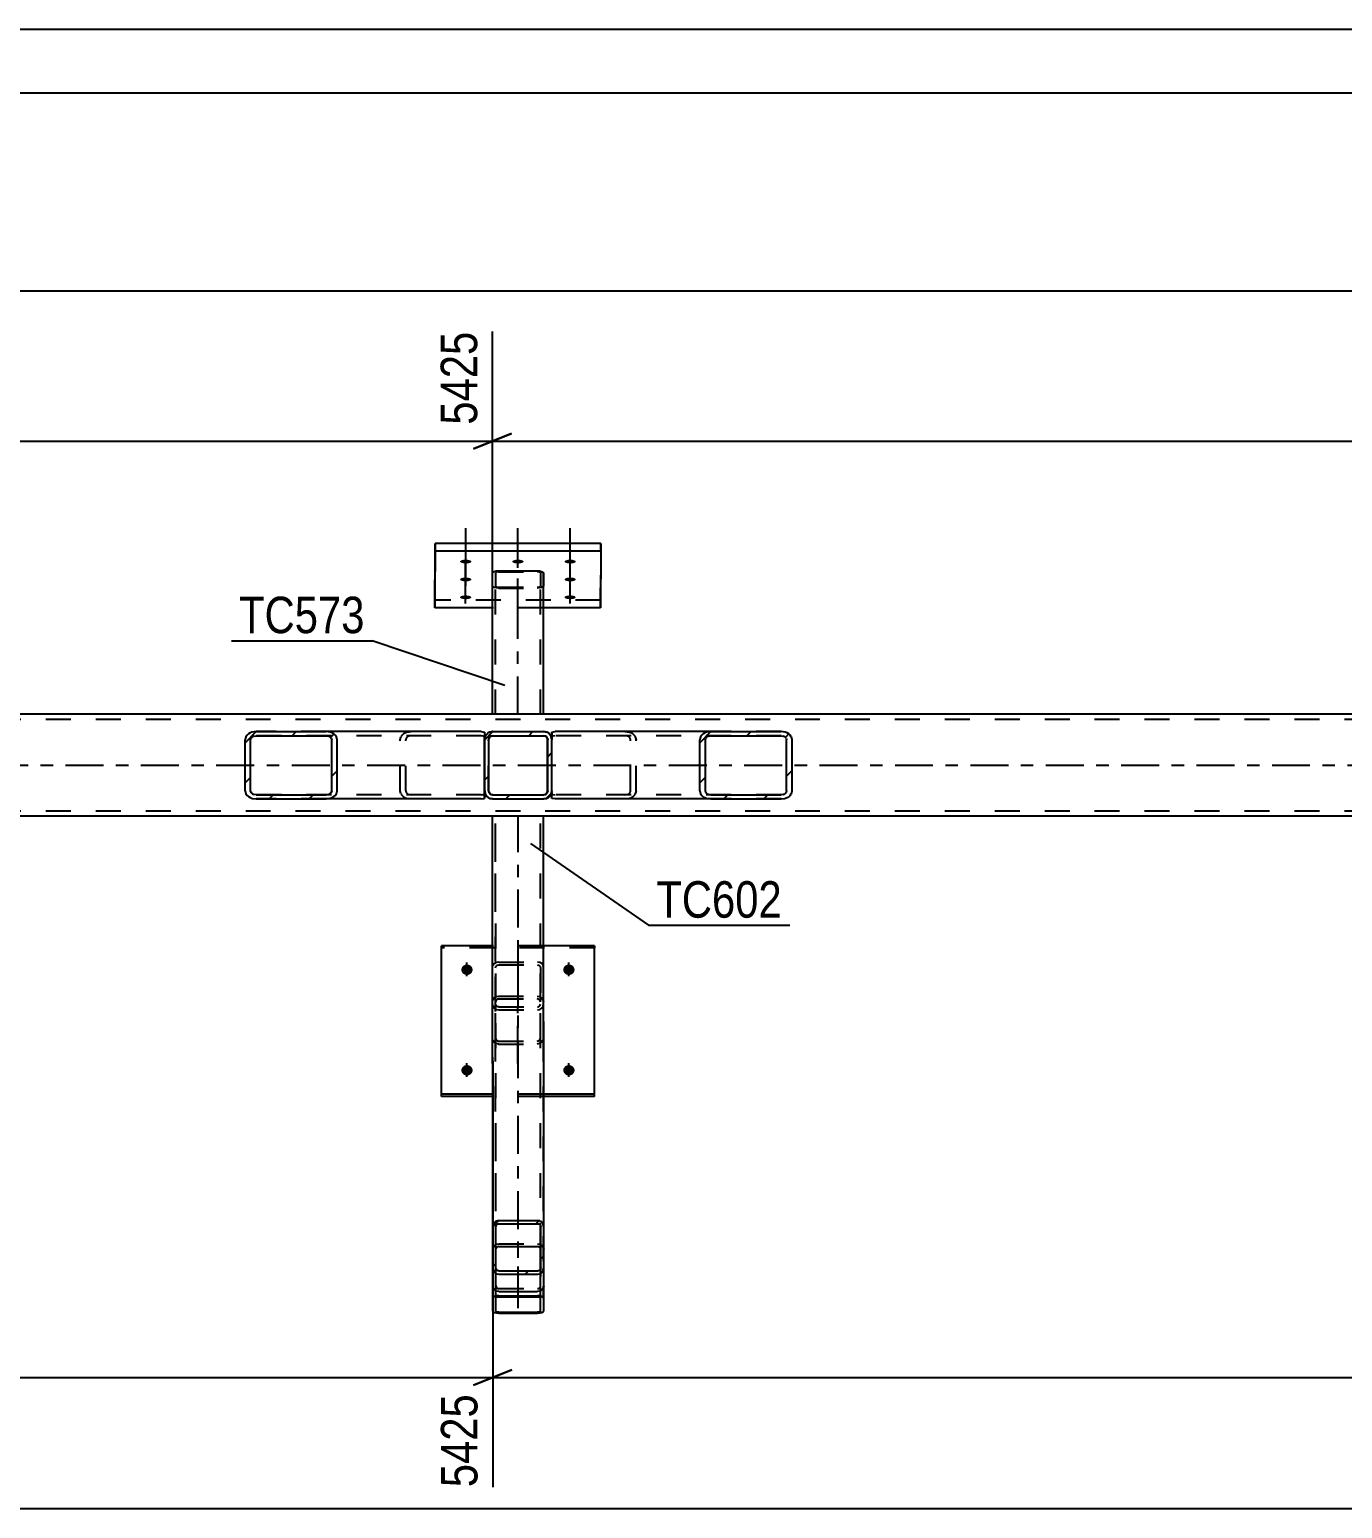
# Model space of a CAD drawing. Header units: millimetres. Extents: x -88 to 753, y -416 to 178.
# Drawn here: x 159 to 262, y 62.1 to 178.2 of the extents above; entities that cross this region are included whole.
import ezdxf

# ---------------------------------------------------------------- set-up
doc = ezdxf.new("R2010")
doc.units = ezdxf.units.MM
doc.linetypes.add('DXK_LINE_DOT2', pattern=[3.9198, 1.9599, -1.9599])
doc.linetypes.add('DXK_LINE_DOT3', pattern=[5.9187, 2.979, -0.9799, 0.9799, -0.9799])
doc.styles.add('Arial Narrow', font='ARIALN.TTF', dxfattribs={"height": 0.2})

# ---------------------------------------------------------------- blocks, each defined once
blk = doc.blocks.new('Unknown-761550090-1163')
at = {"color": 5, "linetype": 'Continuous'}
for p, q in [((752.6, 178.2), (-88.4, 178.2)), ((747.6, 173.2), (-83.4, 173.2))]:
    blk.add_line(p, q, dxfattribs=at)
blk = doc.blocks.new('Part-761550090-5001 - 4868')
at = {"linetype": 'Continuous'}
h = blk.add_hatch(dxfattribs=at)
h.set_pattern_fill('', scale=0.7, style=0, pattern_type=0)
h.set_pattern_definition([(45, (212.4792, 123.0762), (-1.57154, 1.57154), [])])
h.paths.add_polyline_path([(217.98, 123.08), (212.48, 123.08), (212.14, 123.03), (211.86, 122.89), (211.67, 122.68), (211.6, 122.44), (211.6, 118.44), (211.67, 118.19), (211.86, 117.98), (212.14, 117.84), (212.48, 117.8), (217.98, 117.8), (218.31, 117.84), (218.6, 117.98), (218.79, 118.19), (218.86, 118.44), (218.86, 122.44), (218.79, 122.68), (218.6, 122.89), (218.31, 123.03)])
h.paths.add_polyline_path([(218.29, 122.66), (218.38, 122.56), (218.42, 122.44), (218.42, 118.44), (218.38, 118.31), (218.29, 118.21), (218.14, 118.14), (217.98, 118.12), (212.48, 118.12), (212.31, 118.14), (212.17, 118.21), (212.07, 118.31), (212.04, 118.44), (212.04, 122.44), (212.07, 122.56), (212.17, 122.66), (212.31, 122.73), (212.48, 122.76), (217.98, 122.76), (218.14, 122.73)])
at = {"color": 2, "linetype": 'Continuous'}
for p, q in [((199.98, 123.04), (200.24, 123.08)), ((199.98, 123.03), (199.98, 123.04)), ((199.98, 122.89), (199.98, 123.03)), ((199.98, 122.89), (199.98, 122.69)), ((199.98, 122.68), (199.98, 122.89)), ((199.98, 122.69), (199.98, 122.66)), ((199.98, 122.68), (199.98, 122.5)), ((199.98, 122.66), (199.98, 122.56)), ((199.98, 122.56), (199.98, 122.51)), ((212.48, 123.08), (200.24, 123.08)), ((211.67, 122.68), (211.6, 122.44)), ((211.6, 118.44), (211.6, 122.44)), ((212.04, 122.44), (212.07, 122.56)), ((212.04, 118.44), (212.04, 122.44)), ((212.48, 123.08), (212.14, 123.03)), ((212.31, 122.73), (212.48, 122.76)), ((212.48, 123.08), (217.98, 123.08)), ((212.48, 122.76), (217.98, 122.76)), ((218.31, 123.03), (217.98, 123.08)), ((217.98, 122.76), (218.14, 122.73)), ((218.38, 122.56), (218.42, 122.44)), ((218.42, 118.44), (218.42, 122.44)), ((218.86, 122.44), (218.79, 122.68)), ((218.86, 118.44), (218.86, 122.44)), ((199.98, 118.19), (199.98, 118.37)), ((199.98, 118.31), (199.98, 118.36)), ((199.98, 118.31), (199.98, 118.21)), ((199.98, 118.21), (199.98, 118.18)), ((199.98, 117.98), (199.98, 118.19)), ((199.98, 117.98), (199.98, 118.18)), ((199.98, 117.84), (199.98, 117.98)), ((199.98, 117.83), (199.98, 117.84)), ((200.24, 117.8), (199.98, 117.83)), ((212.48, 117.8), (200.24, 117.8)), ((211.6, 118.44), (211.67, 118.19)), ((212.07, 118.31), (212.04, 118.44)), ((212.14, 117.84), (212.48, 117.8)), ((212.48, 118.12), (212.31, 118.14)), ((212.48, 118.12), (217.98, 118.12)), ((212.48, 117.8), (217.98, 117.8)), ((218.14, 118.14), (217.98, 118.12)), ((217.98, 117.8), (218.31, 117.84)), ((218.42, 118.44), (218.38, 118.31)), ((218.79, 118.19), (218.86, 118.44))]:
    blk.add_line(p, q, dxfattribs=at)
at = {"color": 7, "linetype": 'DXK_LINE_DOT2'}
for p, q in [((199.98, 123.04), (199.98, 122.89)), ((200.07, 122.73), (199.98, 122.69)), ((199.98, 122.51), (199.98, 122.44)), ((199.98, 122.5), (199.98, 122.44)), ((199.98, 118.44), (199.98, 122.44)), ((199.98, 118.44), (199.98, 122.44)), ((200.24, 122.76), (200.07, 122.73)), ((217.98, 122.76), (200.24, 122.76)), ((205.73, 123.08), (206.07, 123.03)), ((205.9, 122.73), (205.73, 122.76)), ((206.17, 122.44), (206.14, 122.56)), ((206.17, 118.44), (206.17, 122.44)), ((206.54, 122.68), (206.61, 122.44)), ((206.61, 118.44), (206.61, 122.44)), ((217.98, 123.08), (212.48, 123.08)), ((199.98, 118.36), (199.98, 118.44)), ((199.98, 118.37), (199.98, 118.44)), ((199.98, 118.18), (200.07, 118.14)), ((199.98, 117.84), (199.98, 117.98)), ((199.98, 117.83), (199.98, 117.84)), ((200.07, 118.14), (200.24, 118.12)), ((217.98, 118.12), (200.24, 118.12)), ((205.73, 118.12), (205.9, 118.14)), ((206.07, 117.84), (205.73, 117.8)), ((206.14, 118.31), (206.17, 118.44)), ((206.61, 118.44), (206.54, 118.19)), ((217.98, 117.8), (212.48, 117.8))]:
    blk.add_line(p, q, dxfattribs=at)
for centre, radius, start, end in [((205.8, 122.34), 0.401, 32.4104, 75.4453), ((205.87, 122.25), 0.802, 32.4104, 75.4453), ((205.8, 118.53), 0.401, 284.5547, 327.5896), ((205.87, 118.62), 0.802, 284.5547, 327.5896)]:
    blk.add_arc(centre, radius, start, end, dxfattribs=at)
at = {"color": 2, "linetype": 'Continuous'}
for centre, radius, start, end in [((212.34, 122.25), 0.803, 104.5326, 147.5549), ((212.41, 122.34), 0.401, 104.5326, 147.5549), ((218.04, 122.34), 0.401, 32.4451, 75.4674), ((218.11, 122.25), 0.803, 32.4451, 75.4674), ((212.34, 118.62), 0.803, 212.4451, 255.4674), ((212.41, 118.53), 0.401, 212.4451, 255.4674), ((218.04, 118.53), 0.401, 284.5326, 327.5549), ((218.11, 118.62), 0.803, 284.5326, 327.5549)]:
    blk.add_arc(centre, radius, start, end, dxfattribs=at)
blk = doc.blocks.new('Bolt-761550090-4884 - 4868')
at = {"linetype": 'Continuous'}
for points in [[(201.33, 103.97), (201.24, 103.98), (201.15, 104), (201.07, 104.05), (201, 104.1), (200.95, 104.17), (200.91, 104.25), (200.89, 104.34), (200.89, 104.42), (200.91, 104.51), (200.95, 104.59), (201, 104.66), (201.07, 104.72), (201.15, 104.76), (201.24, 104.79), (201.33, 104.79), (201.42, 104.79), (201.51, 104.76), (201.59, 104.72), (201.66, 104.66), (201.71, 104.59), (201.75, 104.51), (201.77, 104.42), (201.77, 104.34), (201.75, 104.25), (201.71, 104.17), (201.66, 104.1), (201.59, 104.05), (201.51, 104), (201.42, 103.98)], [(201.33, 96.07), (201.24, 96.08), (201.15, 96.11), (201.07, 96.15), (201.01, 96.21), (200.95, 96.28), (200.91, 96.36), (200.89, 96.44), (200.89, 96.53), (200.91, 96.62), (200.95, 96.69), (201.01, 96.76), (201.07, 96.82), (201.15, 96.86), (201.24, 96.89), (201.33, 96.9), (201.42, 96.89), (201.51, 96.86), (201.59, 96.82), (201.66, 96.76), (201.71, 96.69), (201.75, 96.62), (201.77, 96.53), (201.77, 96.44), (201.75, 96.36), (201.71, 96.28), (201.66, 96.21), (201.59, 96.15), (201.51, 96.11), (201.42, 96.08)]]:
    blk.add_hatch(color=1, dxfattribs=at).paths.add_polyline_path(points)
at = {"color": 1, "linetype": 'Continuous'}
for p, q in [((201.33, 103.87), (201.33, 104.94)), ((201.33, 95.98), (201.33, 97.05))]:
    blk.add_line(p, q, dxfattribs=at)
blk = doc.blocks.new('Bolt-761550090-4885 - 4868')
at = {"linetype": 'Continuous'}
for points in [[(193.23, 136.58), (193.32, 136.58), (193.41, 136.57), (193.49, 136.55), (193.56, 136.53), (193.61, 136.51), (193.65, 136.48), (193.67, 136.45), (193.67, 136.41), (193.65, 136.38), (193.61, 136.36), (193.56, 136.33), (193.49, 136.31), (193.41, 136.29), (193.32, 136.28), (193.23, 136.28), (193.14, 136.28), (193.05, 136.29), (192.97, 136.31), (192.91, 136.33), (192.85, 136.36), (192.81, 136.38), (192.79, 136.41), (192.79, 136.45), (192.81, 136.48), (192.85, 136.51), (192.91, 136.53), (192.97, 136.55), (193.05, 136.57), (193.14, 136.58)], [(197.33, 136.58), (197.42, 136.58), (197.51, 136.57), (197.59, 136.55), (197.66, 136.53), (197.71, 136.51), (197.75, 136.48), (197.77, 136.45), (197.77, 136.41), (197.75, 136.38), (197.71, 136.36), (197.66, 136.33), (197.59, 136.31), (197.51, 136.29), (197.42, 136.28), (197.33, 136.28), (197.24, 136.28), (197.15, 136.29), (197.07, 136.31), (197.01, 136.33), (196.95, 136.36), (196.91, 136.38), (196.89, 136.41), (196.89, 136.45), (196.91, 136.48), (196.95, 136.51), (197.01, 136.53), (197.07, 136.55), (197.15, 136.57), (197.24, 136.58)], [(201.43, 136.58), (201.52, 136.58), (201.61, 136.57), (201.69, 136.55), (201.76, 136.53), (201.81, 136.51), (201.85, 136.48), (201.87, 136.45), (201.87, 136.41), (201.85, 136.38), (201.81, 136.36), (201.76, 136.33), (201.69, 136.31), (201.61, 136.29), (201.52, 136.28), (201.43, 136.28), (201.34, 136.28), (201.25, 136.29), (201.17, 136.31), (201.11, 136.33), (201.05, 136.36), (201.01, 136.38), (200.99, 136.41), (200.99, 136.45), (201.01, 136.48), (201.05, 136.51), (201.11, 136.53), (201.17, 136.55), (201.25, 136.57), (201.34, 136.58)], [(193.23, 135.18), (193.32, 135.18), (193.41, 135.17), (193.49, 135.15), (193.56, 135.13), (193.61, 135.1), (193.65, 135.07), (193.67, 135.04), (193.67, 135.01), (193.65, 134.98), (193.61, 134.95), (193.56, 134.93), (193.49, 134.91), (193.41, 134.89), (193.32, 134.88), (193.23, 134.88), (193.14, 134.88), (193.05, 134.89), (192.97, 134.91), (192.9, 134.93), (192.85, 134.95), (192.81, 134.98), (192.79, 135.01), (192.79, 135.04), (192.81, 135.07), (192.85, 135.1), (192.9, 135.13), (192.97, 135.15), (193.05, 135.17), (193.14, 135.18)], [(201.43, 135.18), (201.52, 135.18), (201.61, 135.17), (201.69, 135.15), (201.76, 135.13), (201.81, 135.1), (201.85, 135.07), (201.87, 135.04), (201.87, 135.01), (201.85, 134.98), (201.81, 134.95), (201.76, 134.93), (201.69, 134.91), (201.61, 134.89), (201.52, 134.88), (201.43, 134.88), (201.34, 134.88), (201.25, 134.89), (201.17, 134.91), (201.1, 134.93), (201.05, 134.95), (201.01, 134.98), (200.99, 135.01), (200.99, 135.04), (201.01, 135.07), (201.05, 135.1), (201.1, 135.13), (201.17, 135.15), (201.25, 135.17), (201.34, 135.18)], [(193.22, 133.78), (193.32, 133.77), (193.4, 133.76), (193.48, 133.75), (193.55, 133.73), (193.61, 133.7), (193.64, 133.67), (193.66, 133.64), (193.66, 133.61), (193.64, 133.58), (193.61, 133.55), (193.55, 133.53), (193.48, 133.5), (193.4, 133.49), (193.32, 133.48), (193.22, 133.48), (193.13, 133.48), (193.05, 133.49), (192.97, 133.5), (192.9, 133.53), (192.84, 133.55), (192.81, 133.58), (192.79, 133.61), (192.79, 133.64), (192.81, 133.67), (192.84, 133.7), (192.9, 133.73), (192.97, 133.75), (193.05, 133.76), (193.13, 133.77)], [(201.42, 133.78), (201.52, 133.77), (201.6, 133.76), (201.68, 133.75), (201.75, 133.73), (201.81, 133.7), (201.84, 133.67), (201.86, 133.64), (201.86, 133.61), (201.84, 133.58), (201.81, 133.55), (201.75, 133.53), (201.68, 133.5), (201.6, 133.49), (201.52, 133.48), (201.42, 133.48), (201.33, 133.48), (201.25, 133.49), (201.17, 133.5), (201.1, 133.53), (201.04, 133.55), (201.01, 133.58), (200.99, 133.61), (200.99, 133.64), (201.01, 133.67), (201.04, 133.7), (201.1, 133.73), (201.17, 133.75), (201.25, 133.76), (201.33, 133.77)]]:
    blk.add_hatch(color=1, dxfattribs=at).paths.add_polyline_path(points)
at = {"color": 1, "linetype": 'Continuous'}
for p, q in [((193.23, 135.94), (193.23, 139.06)), ((197.33, 135.94), (197.33, 139.06)), ((201.43, 135.94), (201.43, 139.06)), ((193.23, 134.54), (193.23, 137.66)), ((201.43, 134.54), (201.43, 137.66)), ((193.22, 133.14), (193.22, 136.26)), ((201.42, 133.14), (201.42, 136.26))]:
    blk.add_line(p, q, dxfattribs=at)
at = {"color": 1, "linetype": 'DXK_LINE_DOT2'}
blk.add_line((197.32, 133.14), (197.32, 136.26), dxfattribs=at)
blk = doc.blocks.new('Part-761550090-4952 - 4868')
at = {"color": 2, "linetype": 'Continuous'}
for p, q in [((195.33, 135.55), (195.37, 135.61)), ((195.33, 124.44), (195.33, 135.55)), ((195.33, 134.51), (195.33, 135.55)), ((195.37, 135.61), (195.47, 135.66)), ((195.47, 135.66), (195.63, 135.7)), ((195.63, 135.7), (195.81, 135.71)), ((195.81, 135.71), (198.85, 135.71)), ((198.85, 135.71), (199.03, 135.7)), ((199.03, 135.7), (199.19, 135.66)), ((199.19, 135.66), (199.29, 135.61)), ((199.29, 135.61), (199.33, 135.55)), ((199.33, 124.44), (199.33, 135.55)), ((195.33, 124.44), (195.33, 134.51))]:
    blk.add_line(p, q, dxfattribs=at)
at = {"color": 7, "linetype": 'DXK_LINE_DOT2'}
for p, q in [((195.59, 135.58), (195.57, 135.55)), ((195.57, 124.44), (195.57, 135.55)), ((195.57, 135.55), (195.57, 134.51)), ((195.64, 135.61), (195.59, 135.58)), ((195.72, 135.62), (195.64, 135.61)), ((195.81, 135.63), (195.72, 135.62)), ((195.81, 135.63), (198.85, 135.63)), ((198.94, 135.62), (198.85, 135.63)), ((199.02, 135.61), (198.94, 135.62)), ((199.07, 135.58), (199.02, 135.61)), ((199.09, 135.55), (199.07, 135.58)), ((199.09, 124.44), (199.09, 135.55)), ((199.09, 135.55), (199.09, 134.51)), ((199.33, 135.55), (199.33, 134.51)), ((195.36, 134.45), (195.33, 134.51)), ((195.47, 134.39), (195.36, 134.45)), ((195.62, 134.36), (195.47, 134.39)), ((195.57, 124.44), (195.57, 134.51)), ((195.57, 134.51), (195.58, 134.48)), ((195.58, 134.48), (195.64, 134.45)), ((195.81, 134.34), (195.62, 134.36)), ((195.64, 134.45), (195.71, 134.43)), ((195.71, 134.43), (195.81, 134.43)), ((195.81, 134.43), (198.85, 134.43)), ((195.81, 134.34), (198.85, 134.34)), ((198.85, 134.43), (198.94, 134.43)), ((199.03, 134.36), (198.85, 134.34)), ((198.94, 134.43), (199.02, 134.45)), ((199.02, 134.45), (199.03, 134.46)), ((199.03, 134.46), (199.07, 134.48)), ((199.19, 134.39), (199.03, 134.36)), ((199.07, 134.48), (199.09, 134.51)), ((199.09, 124.44), (199.09, 134.51)), ((199.29, 134.45), (199.19, 134.39)), ((199.33, 134.51), (199.29, 134.45)), ((199.33, 124.44), (199.33, 134.51)), ((199.33, 124.44), (195.33, 124.44)), ((199.33, 124.44), (199.33, 124.44))]:
    blk.add_line(p, q, dxfattribs=at)
at = {"color": 7, "linetype": 'DXK_LINE_DOT3'}
blk.add_line((197.33, 124.44), (197.33, 135.03), dxfattribs=at)
blk = doc.blocks.new('Part-761550090-4903 - 4868')
at = {"color": 2, "linetype": 'Continuous'}
for p, q in [((565.98, 124.44), (-16.86, 124.44)), ((565.98, 116.44), (-16.86, 116.44))]:
    blk.add_line(p, q, dxfattribs=at)
at = {"color": 7, "linetype": 'DXK_LINE_DOT2'}
for p, q in [((565.98, 124.04), (-21.67, 124.04)), ((565.98, 116.84), (-21.67, 116.84))]:
    blk.add_line(p, q, dxfattribs=at)
at = {"color": 7, "linetype": 'DXK_LINE_DOT3'}
blk.add_line((-21.66, 120.44), (565.98, 120.44), dxfattribs=at)
blk = doc.blocks.new('Bolt-761550090-4912 - 4868')
at = {"linetype": 'Continuous'}
for points in [[(193.33, 103.97), (193.24, 103.98), (193.15, 104), (193.07, 104.05), (193, 104.1), (192.95, 104.17), (192.91, 104.25), (192.89, 104.34), (192.89, 104.42), (192.91, 104.51), (192.95, 104.59), (193, 104.66), (193.07, 104.72), (193.15, 104.76), (193.24, 104.79), (193.33, 104.79), (193.42, 104.79), (193.51, 104.76), (193.59, 104.72), (193.66, 104.66), (193.71, 104.59), (193.75, 104.51), (193.77, 104.42), (193.77, 104.34), (193.75, 104.25), (193.71, 104.17), (193.66, 104.1), (193.59, 104.05), (193.51, 104), (193.42, 103.98)], [(193.33, 96.07), (193.24, 96.08), (193.15, 96.11), (193.07, 96.15), (193.01, 96.21), (192.95, 96.28), (192.91, 96.36), (192.89, 96.44), (192.89, 96.53), (192.91, 96.62), (192.95, 96.69), (193.01, 96.76), (193.07, 96.82), (193.15, 96.86), (193.24, 96.89), (193.33, 96.9), (193.42, 96.89), (193.51, 96.86), (193.59, 96.82), (193.66, 96.76), (193.71, 96.69), (193.75, 96.62), (193.77, 96.53), (193.77, 96.44), (193.75, 96.36), (193.71, 96.28), (193.66, 96.21), (193.59, 96.15), (193.51, 96.11), (193.42, 96.08)]]:
    blk.add_hatch(color=1, dxfattribs=at).paths.add_polyline_path(points)
at = {"color": 1, "linetype": 'Continuous'}
for p, q in [((193.33, 103.87), (193.33, 104.94)), ((193.33, 95.98), (193.33, 97.05))]:
    blk.add_line(p, q, dxfattribs=at)
blk = doc.blocks.new('Part-761550090-4922 - 4868')
at = {"color": 2, "linetype": 'Continuous'}
for p, q in [((191.33, 94.61), (191.33, 106.26)), ((195.34, 106.26), (191.33, 106.26)), ((191.33, 94.61), (191.33, 106.1)), ((203.33, 106.26), (199.34, 106.26)), ((203.33, 94.61), (203.33, 106.26)), ((191.33, 94.44), (191.33, 94.61)), ((195.35, 94.61), (191.33, 94.61)), ((195.35, 94.44), (191.33, 94.44)), ((203.33, 94.61), (199.35, 94.61)), ((203.33, 94.44), (199.35, 94.44)), ((203.33, 94.44), (203.33, 94.61))]:
    blk.add_line(p, q, dxfattribs=at)
at = {"color": 7, "linetype": 'DXK_LINE_DOT2'}
for p, q in [((191.33, 106.1), (191.33, 106.26)), ((203.33, 106.1), (191.33, 106.1)), ((199.34, 106.26), (195.34, 106.26)), ((203.33, 106.26), (203.33, 106.1)), ((203.33, 94.44), (203.33, 106.1)), ((191.33, 94.44), (191.33, 94.61)), ((199.35, 94.61), (195.35, 94.61)), ((199.35, 94.44), (195.35, 94.44))]:
    blk.add_line(p, q, dxfattribs=at)
blk = doc.blocks.new('Part-761550090-4993 - 4868')
at = {"linetype": 'Continuous'}
h = blk.add_hatch(dxfattribs=at)
h.set_pattern_fill('', scale=0.7, style=0, pattern_type=0)
h.set_pattern_definition([(45, (195.8377, 84.6924), (-1.5715, 1.5715), [])])
h.paths.add_polyline_path([(198.88, 84.69), (195.84, 84.69), (195.65, 84.65), (195.5, 84.54), (195.39, 84.38), (195.36, 84.19), (195.36, 80.98), (195.39, 80.79), (195.5, 80.62), (195.65, 80.51), (195.84, 80.47), (198.88, 80.47), (199.06, 80.51), (199.22, 80.62), (199.32, 80.79), (199.36, 80.98), (199.36, 84.19), (199.32, 84.38), (199.22, 84.55), (199.06, 84.66)])
h.paths.add_polyline_path([(199.05, 84.37), (199.1, 84.28), (199.12, 84.19), (199.12, 80.98), (199.1, 80.88), (199.05, 80.8), (198.97, 80.75), (198.88, 80.73), (195.84, 80.73), (195.75, 80.75), (195.67, 80.8), (195.62, 80.88), (195.6, 80.98), (195.6, 84.19), (195.62, 84.28), (195.67, 84.37), (195.75, 84.42), (195.84, 84.44), (198.88, 84.44), (198.97, 84.42)])
at = {"color": 2, "linetype": 'Continuous'}
for p, q in [((195.35, 82.42), (195.36, 84.19)), ((195.39, 84.38), (195.36, 84.19)), ((195.36, 80.98), (195.36, 84.19)), ((195.6, 84.19), (195.62, 84.28)), ((195.6, 80.98), (195.6, 84.19)), ((195.62, 84.28), (195.67, 84.37)), ((195.84, 84.69), (195.65, 84.65)), ((195.67, 84.37), (195.75, 84.42)), ((195.75, 84.42), (195.84, 84.44)), ((195.84, 84.69), (198.88, 84.69)), ((195.84, 84.44), (198.88, 84.44)), ((199.06, 84.66), (198.88, 84.69)), ((198.88, 84.44), (198.97, 84.42)), ((198.97, 84.42), (199.05, 84.37)), ((199.05, 84.37), (199.1, 84.28)), ((199.1, 84.28), (199.12, 84.19)), ((199.11, 82.42), (199.12, 84.19)), ((199.12, 80.98), (199.12, 84.19)), ((199.36, 84.19), (199.32, 84.38)), ((199.36, 80.98), (199.36, 84.19)), ((195.6, 82.45), (195.61, 82.51)), ((195.66, 82.58), (195.61, 82.51)), ((195.74, 82.63), (195.66, 82.58)), ((195.83, 82.65), (195.74, 82.63)), ((195.83, 82.65), (198.87, 82.65)), ((198.96, 82.63), (198.87, 82.65)), ((199.04, 82.58), (198.96, 82.63)), ((199.09, 82.51), (199.04, 82.58)), ((199.11, 82.42), (199.09, 82.51)), ((195.35, 79.56), (195.35, 82.42)), ((199.11, 80.95), (199.11, 82.42)), ((195.35, 79.56), (195.36, 80.98)), ((195.36, 80.98), (195.39, 80.79)), ((195.62, 80.88), (195.6, 80.98)), ((195.67, 80.8), (195.62, 80.88)), ((195.65, 80.51), (195.84, 80.47)), ((195.75, 80.75), (195.67, 80.8)), ((195.84, 80.73), (195.75, 80.75)), ((195.84, 80.73), (198.88, 80.73)), ((195.84, 80.47), (198.88, 80.47)), ((198.97, 80.75), (198.88, 80.73)), ((198.88, 80.47), (199.06, 80.51)), ((199.05, 80.8), (198.97, 80.75)), ((199.1, 80.88), (199.05, 80.8)), ((199.12, 80.98), (199.1, 80.88)), ((199.32, 80.79), (199.36, 80.98)), ((199.35, 79.56), (199.36, 80.98)), ((195.39, 79.39), (195.35, 79.56)), ((195.49, 79.24), (195.39, 79.39)), ((195.65, 79.14), (195.49, 79.24)), ((195.83, 79.11), (195.65, 79.14)), ((195.83, 79.11), (198.87, 79.11)), ((199.06, 79.14), (198.87, 79.11)), ((199.21, 79.24), (199.06, 79.14)), ((199.32, 79.39), (199.21, 79.24)), ((199.35, 79.56), (199.32, 79.39))]:
    blk.add_line(p, q, dxfattribs=at)
at = {"color": 7, "linetype": 'DXK_LINE_DOT2'}
for p, q in [((195.59, 82.42), (195.6, 84.19)), ((199.35, 82.42), (199.36, 84.19)), ((195.35, 82.42), (195.39, 82.59)), ((195.39, 82.59), (195.49, 82.74)), ((195.49, 82.74), (195.65, 82.84)), ((195.59, 82.42), (195.6, 82.45)), ((195.65, 82.84), (195.83, 82.87)), ((195.83, 82.87), (198.87, 82.87)), ((198.87, 82.87), (199.06, 82.84)), ((199.06, 82.84), (199.21, 82.74)), ((199.21, 82.74), (199.32, 82.59)), ((199.32, 82.59), (199.35, 82.42)), ((195.59, 79.56), (195.59, 82.42)), ((199.35, 79.56), (199.35, 82.42)), ((195.59, 79.56), (195.6, 80.98)), ((199.11, 79.56), (199.12, 80.98)), ((199.11, 79.56), (199.11, 80.95)), ((195.59, 79.56), (195.61, 79.48)), ((195.61, 79.48), (195.66, 79.4)), ((195.66, 79.4), (195.74, 79.35)), ((195.74, 79.35), (195.83, 79.34)), ((195.83, 79.34), (198.87, 79.34)), ((198.87, 79.34), (198.96, 79.35)), ((198.96, 79.35), (199.04, 79.4)), ((199.04, 79.4), (199.09, 79.48)), ((199.09, 79.48), (199.11, 79.56))]:
    blk.add_line(p, q, dxfattribs=at)
at = {"color": 7, "linetype": 'DXK_LINE_DOT3'}
blk.add_line((197.34, 77.81), (197.36, 82.58), dxfattribs=at)
at = {"color": 2, "linetype": 'Continuous'}
for centre, start, end in [((195.86, 84.2), 114.0727, 158.999), ((198.86, 84.2), 21.0049, 65.9636), ((195.86, 80.96), 201.0049, 245.9636), ((198.86, 80.96), 294.0727, 338.999)]:
    blk.add_arc(centre, 0.494, start, end, dxfattribs=at)
blk = doc.blocks.new('Part-761550090-5004 - 4868')
at = {"linetype": 'Continuous'}
h = blk.add_hatch(dxfattribs=at)
h.set_pattern_fill('', scale=0.7, style=0, pattern_type=0)
h.set_pattern_definition([(45, (176.7836, 123.0762), (-1.57154, 1.57154), [])])
h.paths.add_polyline_path([(182.27, 123.08), (176.78, 123.08), (176.45, 123.03), (176.16, 122.89), (175.97, 122.68), (175.91, 122.44), (175.91, 118.44), (175.97, 118.19), (176.16, 117.98), (176.45, 117.84), (176.78, 117.8), (182.27, 117.8), (182.6, 117.84), (182.89, 117.98), (183.08, 118.19), (183.15, 118.44), (183.15, 122.44), (183.08, 122.68), (182.89, 122.89), (182.6, 123.03)])
h.paths.add_polyline_path([(182.58, 122.66), (182.67, 122.56), (182.71, 122.44), (182.71, 118.44), (182.67, 118.31), (182.58, 118.21), (182.44, 118.14), (182.27, 118.12), (176.78, 118.12), (176.62, 118.14), (176.47, 118.21), (176.38, 118.31), (176.34, 118.44), (176.34, 122.44), (176.38, 122.56), (176.47, 122.66), (176.62, 122.73), (176.78, 122.76), (182.27, 122.76), (182.44, 122.73)])
at = {"color": 2, "linetype": 'Continuous'}
for p, q in [((175.97, 122.68), (175.91, 122.44)), ((175.91, 118.44), (175.91, 122.44)), ((176.34, 122.44), (176.38, 122.56)), ((176.34, 118.44), (176.34, 122.44)), ((176.78, 123.08), (176.45, 123.03)), ((176.62, 122.73), (176.78, 122.76)), ((176.78, 123.08), (182.27, 123.08)), ((176.78, 122.76), (182.27, 122.76)), ((194.45, 123.08), (182.27, 123.08)), ((182.6, 123.03), (182.27, 123.08)), ((182.27, 122.76), (182.44, 122.73)), ((182.67, 122.56), (182.71, 122.44)), ((182.71, 118.44), (182.71, 122.44)), ((183.15, 122.44), (183.08, 122.68)), ((183.15, 118.44), (183.15, 122.44)), ((194.45, 123.08), (194.7, 123.04)), ((194.7, 123.04), (194.7, 123.03)), ((194.7, 123.03), (194.7, 122.89)), ((194.7, 122.89), (194.7, 122.68)), ((194.7, 122.68), (194.7, 122.44)), ((194.7, 118.44), (194.7, 122.44)), ((175.91, 118.44), (175.97, 118.19)), ((176.38, 118.31), (176.34, 118.44)), ((176.45, 117.84), (176.78, 117.8)), ((176.78, 118.12), (176.62, 118.14)), ((176.78, 118.12), (182.27, 118.12)), ((176.78, 117.8), (182.27, 117.8)), ((182.44, 118.14), (182.27, 118.12)), ((182.27, 117.8), (182.6, 117.84)), ((194.45, 117.8), (182.27, 117.8)), ((182.71, 118.44), (182.67, 118.31)), ((183.08, 118.19), (183.15, 118.44)), ((194.45, 117.8), (194.7, 117.83)), ((194.7, 118.44), (194.7, 118.19)), ((194.7, 118.19), (194.7, 117.98)), ((194.7, 117.98), (194.7, 117.84)), ((194.7, 117.84), (194.7, 117.83))]:
    blk.add_line(p, q, dxfattribs=at)
at = {"color": 7, "linetype": 'DXK_LINE_DOT2'}
for p, q in [((182.27, 123.08), (176.78, 123.08)), ((194.45, 122.76), (176.78, 122.76)), ((188.08, 122.44), (188.14, 122.68)), ((188.08, 118.44), (188.08, 122.44)), ((188.55, 122.56), (188.52, 122.44)), ((188.52, 118.44), (188.52, 122.44)), ((188.62, 123.03), (188.96, 123.08)), ((188.96, 122.76), (188.79, 122.73)), ((194.61, 122.73), (194.45, 122.76)), ((194.7, 122.69), (194.61, 122.73)), ((194.7, 123.04), (194.7, 122.69)), ((194.7, 122.68), (194.7, 122.69)), ((194.7, 122.66), (194.7, 122.68)), ((194.7, 122.56), (194.7, 122.66)), ((194.7, 122.44), (194.7, 122.56)), ((194.7, 118.44), (194.7, 122.44)), ((194.45, 118.12), (176.78, 118.12)), ((182.27, 117.8), (176.78, 117.8)), ((188.14, 118.19), (188.08, 118.44)), ((188.52, 118.44), (188.55, 118.31)), ((188.96, 117.8), (188.62, 117.84)), ((188.79, 118.14), (188.96, 118.12)), ((194.45, 118.12), (194.61, 118.14)), ((194.61, 118.14), (194.7, 118.18)), ((194.7, 118.31), (194.7, 118.44)), ((194.7, 118.21), (194.7, 118.31)), ((194.7, 118.18), (194.7, 118.21)), ((194.7, 117.83), (194.7, 118.18))]:
    blk.add_line(p, q, dxfattribs=at)
at = {"color": 2, "linetype": 'Continuous'}
for centre, radius, start, end in [((176.65, 122.25), 0.801, 104.5768, 147.6241), ((176.72, 122.34), 0.401, 104.5768, 147.6241), ((182.34, 122.34), 0.401, 32.3759, 75.4232), ((182.4, 122.25), 0.801, 32.3759, 75.4232), ((176.65, 118.62), 0.801, 212.3759, 255.4232), ((176.72, 118.53), 0.401, 212.3759, 255.4232), ((182.34, 118.53), 0.401, 284.5768, 327.6241), ((182.4, 118.62), 0.801, 284.5768, 327.6241)]:
    blk.add_arc(centre, radius, start, end, dxfattribs=at)
at = {"color": 7, "linetype": 'DXK_LINE_DOT2'}
for centre, radius, start, end in [((188.82, 122.25), 0.802, 104.5547, 147.5895), ((188.89, 122.34), 0.401, 104.5547, 147.5895), ((188.82, 118.62), 0.802, 212.4105, 255.4453), ((188.89, 118.53), 0.401, 212.4105, 255.4453)]:
    blk.add_arc(centre, radius, start, end, dxfattribs=at)
blk = doc.blocks.new('Part-761550090-4975 - 4868')
at = {"linetype": 'Continuous'}
h = blk.add_hatch(dxfattribs=at)
h.set_pattern_fill('', scale=0.7, style=0, pattern_type=0)
h.set_pattern_definition([(45, (195.3584, 123.0762), (-1.57154, 1.57154), [])])
h.paths.add_polyline_path([(199.36, 123.08), (195.36, 123.08), (195.11, 123.03), (194.91, 122.89), (194.77, 122.68), (194.72, 122.44), (194.72, 118.44), (194.77, 118.19), (194.91, 117.98), (195.11, 117.84), (195.36, 117.8), (199.36, 117.8), (199.6, 117.84), (199.81, 117.98), (199.95, 118.19), (200, 118.44), (200, 122.44), (199.95, 122.68), (199.81, 122.89), (199.6, 123.03)])
h.paths.add_polyline_path([(199.58, 122.66), (199.65, 122.56), (199.68, 122.44), (199.68, 118.44), (199.65, 118.31), (199.58, 118.21), (199.48, 118.14), (199.36, 118.12), (195.36, 118.12), (195.24, 118.14), (195.13, 118.21), (195.06, 118.31), (195.04, 118.44), (195.04, 122.44), (195.06, 122.56), (195.13, 122.66), (195.24, 122.73), (195.36, 122.76), (199.36, 122.76), (199.48, 122.73)])
at = {"color": 2, "linetype": 'Continuous'}
for p, q in [((194.7, 122.44), (194.75, 122.68)), ((194.7, 122.44), (194.72, 122.44)), ((194.77, 122.68), (194.72, 122.44)), ((194.72, 118.44), (194.72, 122.44)), ((195.04, 122.44), (195.06, 122.56)), ((195.04, 118.44), (195.04, 122.44)), ((195.1, 123.03), (195.34, 123.08)), ((195.36, 123.08), (195.11, 123.03)), ((195.24, 122.73), (195.36, 122.76)), ((195.34, 123.08), (195.36, 123.08)), ((195.36, 123.08), (195.34, 123.08)), ((195.36, 123.08), (199.36, 123.08)), ((195.36, 122.76), (199.36, 122.76)), ((199.47, 122.73), (199.34, 122.76)), ((199.6, 123.03), (199.36, 123.08)), ((199.36, 122.76), (199.48, 122.73)), ((199.66, 122.44), (199.64, 122.56)), ((199.65, 122.56), (199.68, 122.44)), ((199.66, 122.44), (199.68, 122.44)), ((199.66, 118.44), (199.66, 122.44)), ((199.68, 118.44), (199.68, 122.44)), ((200, 122.44), (199.95, 122.68)), ((200, 118.44), (200, 122.44)), ((194.7, 118.44), (194.72, 118.44)), ((194.75, 118.19), (194.7, 118.43)), ((194.72, 118.44), (194.77, 118.19)), ((195.06, 118.31), (195.04, 118.44)), ((195.34, 117.8), (195.1, 117.84)), ((195.11, 117.84), (195.36, 117.8)), ((195.36, 118.12), (195.24, 118.14)), ((195.34, 117.8), (195.36, 117.8)), ((195.36, 117.8), (195.34, 117.8)), ((195.36, 118.12), (199.36, 118.12)), ((195.36, 117.8), (199.36, 117.8)), ((199.34, 118.12), (199.47, 118.14)), ((199.48, 118.14), (199.36, 118.12)), ((199.36, 117.8), (199.6, 117.84)), ((199.64, 118.31), (199.66, 118.44)), ((199.68, 118.44), (199.65, 118.31)), ((199.66, 118.44), (199.68, 118.44)), ((199.95, 118.19), (200, 118.44))]:
    blk.add_line(p, q, dxfattribs=at)
at = {"color": 7, "linetype": 'DXK_LINE_DOT2'}
for p, q in [((194.7, 122.44), (194.7, 122.44)), ((194.7, 118.44), (194.7, 122.44)), ((194.7, 122.44), (194.7, 122.44)), ((195.05, 122.56), (195.02, 122.44)), ((195.02, 122.44), (195.04, 122.44)), ((195.02, 118.44), (195.02, 122.44)), ((195.34, 122.76), (195.22, 122.73)), ((195.34, 122.76), (195.36, 122.76)), ((195.34, 122.76), (199.34, 122.76)), ((195.36, 123.08), (199.36, 123.08)), ((199.34, 123.08), (199.59, 123.03)), ((199.34, 122.76), (199.36, 122.76)), ((199.94, 122.68), (199.98, 122.44)), ((199.98, 118.44), (199.98, 122.44)), ((199.98, 122.44), (200, 122.44)), ((194.7, 118.44), (194.7, 118.44)), ((194.7, 118.43), (194.7, 118.44)), ((195.02, 118.44), (195.04, 118.44)), ((195.02, 118.44), (195.05, 118.31)), ((195.22, 118.14), (195.34, 118.12)), ((195.34, 118.12), (195.36, 118.12)), ((195.34, 118.12), (199.34, 118.12)), ((195.36, 117.8), (199.36, 117.8)), ((199.34, 118.12), (199.36, 118.12)), ((199.59, 117.84), (199.34, 117.8)), ((199.98, 118.44), (199.94, 118.19)), ((199.98, 118.44), (200, 118.44))]:
    blk.add_line(p, q, dxfattribs=at)
at = {"color": 2, "linetype": 'Continuous'}
for centre, radius, start, end in [((195.34, 122.44), 0.64, 112.5, 157.5), ((195.36, 122.44), 0.64, 112.5, 157.5), ((195.36, 122.44), 0.32, 112.5, 157.5), ((199.34, 122.44), 0.32, 22.5, 67.5), ((199.36, 122.44), 0.32, 22.5, 67.5), ((199.36, 122.44), 0.64, 22.5, 67.5), ((195.34, 118.44), 0.64, 202.5, 247.5), ((195.36, 118.44), 0.64, 202.5, 247.5), ((195.36, 118.44), 0.32, 202.5, 247.5), ((199.34, 118.44), 0.32, 292.5, 337.5), ((199.36, 118.44), 0.32, 292.5, 337.5), ((199.36, 118.44), 0.64, 292.5, 337.5)]:
    blk.add_arc(centre, radius, start, end, dxfattribs=at)
at = {"color": 7, "linetype": 'DXK_LINE_DOT2'}
for centre, radius, start, end in [((195.34, 122.44), 0.32, 112.5, 157.5), ((199.34, 122.44), 0.64, 22.5, 67.5), ((195.34, 118.44), 0.32, 202.5, 247.5), ((199.34, 118.44), 0.64, 292.5, 337.5)]:
    blk.add_arc(centre, radius, start, end, dxfattribs=at)
blk = doc.blocks.new('Part-761550090-4980 - 4868')
at = {"color": 2, "linetype": 'Continuous'}
for p, q in [((190.83, 137.85), (190.82, 133.41)), ((190.82, 132.81), (190.84, 137.25)), ((203.83, 137.85), (190.83, 137.85)), ((190.84, 137.25), (190.83, 137.85)), ((203.84, 137.25), (190.84, 137.25)), ((203.84, 137.25), (203.82, 132.81)), ((203.83, 137.85), (203.84, 137.25)), ((190.82, 133.41), (190.82, 132.81)), ((195.33, 132.81), (190.82, 132.81)), ((203.82, 132.81), (199.33, 132.81))]:
    blk.add_line(p, q, dxfattribs=at)
at = {"color": 7, "linetype": 'DXK_LINE_DOT2'}
for p, q in [((203.82, 133.41), (203.83, 137.85)), ((203.82, 133.41), (190.82, 133.41)), ((199.33, 132.81), (195.33, 132.81)), ((203.82, 132.81), (203.82, 133.41))]:
    blk.add_line(p, q, dxfattribs=at)
blk = doc.blocks.new('Part-761550090-4982 - 4868')
at = {"color": 7, "linetype": 'DXK_LINE_DOT3'}
blk.add_line((197.32, 97.01), (197.35, 106.53), dxfattribs=at)
at = {"color": 2, "linetype": 'Continuous'}
for p, q in [((195.33, 101.86), (195.34, 104.54)), ((195.34, 104.54), (195.34, 104.57)), ((195.34, 101.69), (195.34, 104.54)), ((195.33, 99.01), (195.34, 101.69)), ((195.34, 101.66), (195.34, 101.69))]:
    blk.add_line(p, q, dxfattribs=at)
at = {"color": 7, "linetype": 'DXK_LINE_DOT2'}
for p, q in [((195.34, 104.57), (195.37, 104.72)), ((195.48, 104.86), (195.37, 104.72)), ((195.63, 104.96), (195.48, 104.86)), ((195.57, 101.86), (195.58, 104.54)), ((195.58, 104.54), (195.6, 104.63)), ((195.58, 101.69), (195.58, 104.54)), ((195.6, 104.63), (195.65, 104.7)), ((195.82, 104.99), (195.63, 104.96)), ((195.65, 104.7), (195.73, 104.75)), ((195.73, 104.75), (195.82, 104.77)), ((195.82, 104.99), (195.82, 104.99)), ((195.82, 104.99), (198.86, 104.99)), ((195.82, 104.77), (195.82, 104.77)), ((195.82, 104.77), (198.86, 104.77)), ((199.04, 104.96), (198.86, 104.99)), ((198.86, 104.77), (198.86, 104.77)), ((198.86, 104.77), (198.95, 104.75)), ((198.95, 104.75), (199.03, 104.7)), ((199.03, 104.7), (199.08, 104.63)), ((199.2, 104.86), (199.04, 104.96)), ((199.08, 104.63), (199.1, 104.54)), ((199.09, 101.86), (199.1, 104.54)), ((199.1, 104.54), (199.1, 101.69)), ((199.3, 104.72), (199.2, 104.86)), ((199.34, 104.54), (199.3, 104.72)), ((199.33, 101.86), (199.34, 104.54)), ((199.34, 101.69), (199.34, 104.54)), ((195.47, 102.18), (195.63, 102.28)), ((195.63, 102.28), (195.81, 102.31)), ((195.81, 102.31), (198.85, 102.31)), ((198.85, 102.31), (199.03, 102.28)), ((199.03, 102.28), (199.19, 102.18)), ((195.33, 101.86), (195.37, 102.03)), ((195.33, 99), (195.33, 101.86)), ((195.38, 101.51), (195.34, 101.66)), ((195.37, 102.03), (195.47, 102.18)), ((195.38, 101.51), (195.48, 101.37)), ((195.48, 101.37), (195.63, 101.27)), ((195.59, 101.95), (195.57, 101.86)), ((195.57, 99), (195.57, 101.86)), ((195.57, 99), (195.58, 101.69)), ((195.6, 101.6), (195.58, 101.69)), ((195.64, 102.02), (195.59, 101.95)), ((195.65, 101.53), (195.6, 101.6)), ((195.63, 101.27), (195.82, 101.23)), ((195.72, 102.07), (195.64, 102.02)), ((195.73, 101.48), (195.65, 101.53)), ((195.81, 102.09), (195.72, 102.07)), ((195.82, 101.46), (195.73, 101.48)), ((195.81, 102.09), (198.85, 102.09)), ((195.82, 101.46), (195.82, 101.46)), ((195.82, 101.46), (198.86, 101.46)), ((195.82, 101.23), (195.82, 101.23)), ((195.82, 101.23), (198.86, 101.23)), ((198.94, 102.07), (198.85, 102.09)), ((198.86, 101.46), (198.95, 101.48)), ((198.86, 101.46), (198.86, 101.46)), ((198.86, 101.23), (199.04, 101.27)), ((199.02, 102.02), (198.94, 102.07)), ((198.95, 101.48), (199.03, 101.53)), ((199.07, 101.95), (199.02, 102.02)), ((199.03, 101.53), (199.05, 101.55)), ((199.04, 101.27), (199.2, 101.37)), ((199.05, 101.55), (199.08, 101.6)), ((199.09, 101.86), (199.07, 101.95)), ((199.08, 101.6), (199.1, 101.69)), ((199.09, 99), (199.09, 101.86)), ((199.09, 99), (199.1, 101.69)), ((199.19, 102.18), (199.29, 102.03)), ((199.2, 101.37), (199.3, 101.51)), ((199.2, 101.37), (199.2, 101.37)), ((199.29, 102.03), (199.33, 101.86)), ((199.3, 101.51), (199.31, 101.54)), ((199.31, 101.54), (199.34, 101.69)), ((199.33, 99), (199.33, 101.86)), ((199.33, 99), (199.34, 101.69)), ((195.37, 98.83), (195.33, 99)), ((195.47, 98.69), (195.37, 98.83)), ((195.57, 99), (195.59, 98.92)), ((195.59, 98.92), (195.64, 98.85)), ((195.64, 98.85), (195.72, 98.8)), ((195.72, 98.8), (195.81, 98.78)), ((195.81, 98.78), (198.85, 98.78)), ((198.85, 98.78), (198.94, 98.8)), ((198.94, 98.8), (199.02, 98.85)), ((199.02, 98.85), (199.07, 98.92)), ((199.07, 98.92), (199.09, 99)), ((199.29, 98.83), (199.19, 98.69)), ((199.33, 99), (199.29, 98.83)), ((195.63, 98.59), (195.47, 98.69)), ((195.81, 98.55), (195.63, 98.59)), ((195.81, 98.55), (198.85, 98.55)), ((199.03, 98.59), (198.85, 98.55)), ((199.19, 98.69), (199.03, 98.59))]:
    blk.add_line(p, q, dxfattribs=at)
blk = doc.blocks.new('Part-761550090-4987 - 4868')
at = {"color": 2, "linetype": 'Continuous'}
for p, q in [((195.35, 77.58), (195.33, 116.44)), ((195.35, 78.62), (195.34, 116.44)), ((199.35, 84.23), (199.34, 116.44)), ((199.35, 78.62), (199.35, 79.56)), ((195.39, 78.68), (195.35, 78.62)), ((195.35, 77.58), (195.35, 78.62)), ((195.49, 78.73), (195.39, 78.68)), ((195.65, 78.77), (195.49, 78.73)), ((195.59, 78.62), (195.61, 78.65)), ((195.59, 77.58), (195.59, 78.62)), ((195.61, 78.65), (195.66, 78.67)), ((195.83, 78.78), (195.65, 78.77)), ((195.66, 78.67), (195.74, 78.69)), ((195.74, 78.69), (195.83, 78.7)), ((195.83, 78.78), (198.87, 78.78)), ((195.83, 78.7), (198.87, 78.7)), ((199.06, 78.77), (198.87, 78.78)), ((198.87, 78.7), (198.96, 78.69)), ((198.96, 78.69), (199.04, 78.67)), ((199.04, 78.67), (199.09, 78.65)), ((199.21, 78.73), (199.06, 78.77)), ((199.09, 78.65), (199.11, 78.62)), ((199.11, 77.58), (199.11, 78.62)), ((199.11, 77.58), (199.11, 78.62)), ((199.32, 78.68), (199.21, 78.73)), ((199.35, 78.62), (199.32, 78.68)), ((199.35, 77.58), (199.35, 78.62)), ((195.35, 77.58), (195.39, 77.51)), ((195.39, 77.51), (195.49, 77.46)), ((195.49, 77.46), (195.65, 77.43)), ((195.61, 77.55), (195.59, 77.58)), ((195.66, 77.52), (195.61, 77.55)), ((195.65, 77.43), (195.83, 77.41)), ((195.74, 77.5), (195.66, 77.52)), ((195.83, 77.5), (195.74, 77.5)), ((195.83, 77.5), (198.87, 77.5)), ((195.83, 77.41), (198.87, 77.41)), ((198.96, 77.5), (198.87, 77.5)), ((198.87, 77.41), (199.05, 77.43)), ((199.04, 77.52), (198.96, 77.5)), ((199.09, 77.55), (199.04, 77.52)), ((199.05, 77.43), (199.21, 77.46)), ((199.11, 77.58), (199.09, 77.55)), ((199.21, 77.46), (199.31, 77.51)), ((199.31, 77.51), (199.35, 77.58))]:
    blk.add_line(p, q, dxfattribs=at)
at = {"color": 7, "linetype": 'DXK_LINE_DOT2'}
for p, q in [((199.34, 116.44), (195.33, 116.44)), ((195.59, 77.58), (195.57, 116.44)), ((195.59, 78.62), (195.58, 116.44)), ((199.11, 78.62), (199.09, 116.44)), ((199.11, 78.62), (199.1, 116.44)), ((199.35, 77.58), (199.33, 116.44)), ((199.34, 116.44), (199.33, 116.44)), ((199.35, 79.56), (199.35, 84.23))]:
    blk.add_line(p, q, dxfattribs=at)
at = {"color": 7, "linetype": 'DXK_LINE_DOT3'}
blk.add_line((197.35, 78.1), (197.34, 116.44), dxfattribs=at)
blk = doc.blocks.new('StraightDimension-761550090-5011 - 4868')
at = {"color": 7, "linetype": 'Continuous'}
blk.add_line((-22.67, 62.08), (577.9, 62.08), dxfattribs=at)
blk = doc.blocks.new('StraightDimension-761550090-5035 - 4868')
at = {"color": 7, "linetype": 'Continuous'}
for p, q in [((195.33, 129.71), (195.33, 154.49)), ((-21.67, 125.44), (-21.67, 149)), ((-20.17, 146.48), (-23.17, 145.28)), ((193.83, 145.28), (196.83, 146.48)), ((-21.67, 145.88), (195.33, 145.88))]:
    blk.add_line(p, q, dxfattribs=at)
at = {"color": 0}
blk.add_wipeout([(91.09, 146.63), (91.09, 150.83), (82.57, 150.83), (82.57, 146.63)], dxfattribs=at)
at = {"color": 3, "style": 'Arial Narrow'}
blk.add_text('5425', height=2.863, dxfattribs=at).set_placement((83.17, 147.23))
at = {"color": 0, "linetype": 'Continuous'}
for points in [[(194.73, 155.09), (190.53, 155.09), (190.53, 146.58), (194.73, 146.58)], [(-22.27, 149.6), (-26.47, 149.6), (-26.47, 146.58), (-22.27, 146.58)]]:
    blk.add_wipeout(points, dxfattribs=at)
at = {"color": 3, "linetype": 'Continuous', "style": 'Arial Narrow'}
for s, height, p in [('5425', 2.863, (194.13, 147.18)), ('0', 2.86, (-22.87, 147.18))]:
    blk.add_text(s, height=height, rotation=90.0002, dxfattribs=at).set_placement(p)
blk = doc.blocks.new('StraightDimension-761550090-5040 - 4868')
at = {"color": 7, "linetype": 'Continuous'}
for p, q in [((195.33, 129.71), (195.33, 154.49)), ((196.83, 146.48), (193.83, 145.28)), ((195.33, 145.88), (435.33, 145.88))]:
    blk.add_line(p, q, dxfattribs=at)
blk = doc.blocks.new('StraightDimension-761550090-5058 - 4868')
at = {"color": 7, "linetype": 'Continuous'}
for p, q in [((195.35, 97.21), (195.35, 63.75)), ((196.85, 72.97), (193.85, 71.77)), ((195.35, 72.37), (435.34, 72.37))]:
    blk.add_line(p, q, dxfattribs=at)
blk = doc.blocks.new('StraightDimension-761550090-8188 - 4868')
at = {"color": 7, "linetype": 'Continuous'}
blk.add_line((-21.66, 157.68), (576.88, 157.68), dxfattribs=at)
blk = doc.blocks.new('StraightDimension-761550090-5064 - 4868')
at = {"color": 7, "linetype": 'Continuous'}
for p, q in [((-21.67, 115.44), (-21.67, 69.24)), ((195.35, 97.21), (195.35, 63.75)), ((-20.17, 72.97), (-23.17, 71.77)), ((-21.67, 72.37), (195.35, 72.37)), ((193.85, 71.77), (196.85, 72.97))]:
    blk.add_line(p, q, dxfattribs=at)
at = {"color": 0}
blk.add_wipeout([(91.09, 73.12), (91.09, 77.32), (82.58, 77.32), (82.58, 73.12)], dxfattribs=at)
at = {"color": 3, "style": 'Arial Narrow'}
blk.add_text('5425', height=2.863, dxfattribs=at).set_placement((83.18, 73.72))
at = {"color": 0, "linetype": 'Continuous'}
for points in [[(-22.27, 71.67), (-26.47, 71.67), (-26.47, 68.64), (-22.27, 68.64)], [(194.75, 71.67), (190.55, 71.67), (190.55, 63.15), (194.75, 63.15)]]:
    blk.add_wipeout(points, dxfattribs=at)
at = {"color": 3, "linetype": 'Continuous', "style": 'Arial Narrow'}
for s, height, p in [('0', 2.86, (-22.87, 69.24)), ('5425', 2.863, (194.15, 63.75))]:
    blk.add_text(s, height=height, rotation=90.0002, dxfattribs=at).set_placement(p)
blk = doc.blocks.new('Mark-761550090-4948 - 4868')
at = {"color": 30, "linetype": 'Continuous'}
for p in [(174.84, 130.21), (196.31, 126.7)]:
    blk.add_line(p, (185.9, 130.21), dxfattribs=at)
at = {"color": 0}
blk.add_wipeout([(185.3, 130.81), (185.3, 133.81), (175.44, 133.81), (175.44, 130.81)], dxfattribs=at)
blk.add_wipeout([(185.3, 130.81), (185.3, 133.81), (175.44, 133.81), (175.44, 130.81)], dxfattribs=at)
at = {"color": 3, "style": 'Arial Narrow'}
blk.add_text('TC573', height=2.863, dxfattribs=at).set_placement((175.44, 130.81))
blk = doc.blocks.new('Mark-761550090-4983 - 4868')
at = {"color": 30, "linetype": 'Continuous'}
for p, q in [((198.32, 114.29), (207.59, 107.87)), ((207.59, 107.87), (218.66, 107.87))]:
    blk.add_line(p, q, dxfattribs=at)
at = {"color": 0}
blk.add_wipeout([(218.06, 108.47), (218.06, 111.47), (208.19, 111.47), (208.19, 108.47)], dxfattribs=at)
blk.add_wipeout([(218.06, 108.47), (218.06, 111.47), (208.19, 111.47), (208.19, 108.47)], dxfattribs=at)
at = {"color": 3, "style": 'Arial Narrow'}
blk.add_text('TC602', height=2.863, dxfattribs=at).set_placement((208.19, 108.47))

msp = doc.modelspace()

# ---------------------------------------------------------------- block references
for name in ['Unknown-761550090-1163', 'Bolt-761550090-4885 - 4868', 'Part-761550090-4980 - 4868', 'Part-761550090-4952 - 4868', 'Part-761550090-4903 - 4868', 'Part-761550090-5004 - 4868', 'Part-761550090-4975 - 4868', 'Part-761550090-5001 - 4868', 'Part-761550090-4987 - 4868', 'Part-761550090-4922 - 4868', 'Part-761550090-4982 - 4868', 'Bolt-761550090-4912 - 4868', 'Bolt-761550090-4884 - 4868', 'Part-761550090-4993 - 4868']:
    msp.add_blockref(name, (0, 0))

# ---------------------------------------------------------------- next in the draw order: block references
for name in ['StraightDimension-761550090-5035 - 4868', 'StraightDimension-761550090-5011 - 4868']:
    msp.add_blockref(name, (0, 0))

# ---------------------------------------------------------------- next in the draw order: block references
for name in ['StraightDimension-761550090-5040 - 4868', 'Mark-761550090-4983 - 4868', 'StraightDimension-761550090-5058 - 4868']:
    msp.add_blockref(name, (0, 0))

# ---------------------------------------------------------------- next in the draw order: block references
for name in ['StraightDimension-761550090-8188 - 4868', 'StraightDimension-761550090-5064 - 4868']:
    msp.add_blockref(name, (0, 0))

# ---------------------------------------------------------------- next in the draw order: block references
msp.add_blockref('Mark-761550090-4948 - 4868', (0, 0))

doc.saveas('drawing.dxf')
